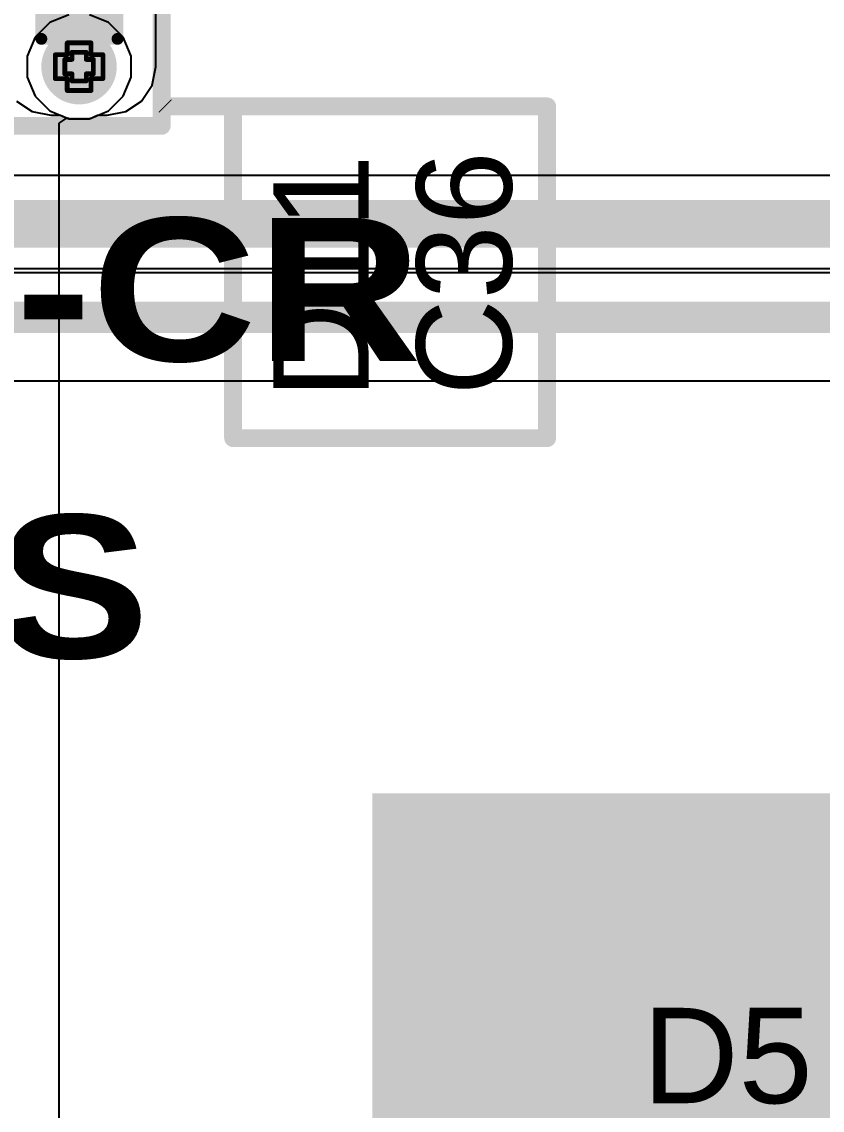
# Model space of a CAD drawing. Header units: inches. Extents: x -3 to 5259, y -3 to 5282.
# Drawn here: x 7.02 to 15.55, y 9.32 to 20.92 of the extents above; entities that cross this region are included whole.
import ezdxf

# ---------------------------------------------------------------- set-up
doc = ezdxf.new("R2010")
doc.units = ezdxf.units.IN
for name, color, linetype in [('Bottom Layer', 5, 'Continuous'), ('Bottom Solder', 6, 'Continuous'), ('Drill Drawing', 1, 'Continuous'), ('Layer 1', 16, 'Continuous'), ('Layer 2', 76, 'Continuous'), ('Top Layer', 1, 'Continuous'), ('Top Overlay', 2, 'Continuous'), ('Top Paste', 8, 'Continuous'), ('Top Solder', 216, 'Continuous'), ('Via Holes', 16, 'Continuous')]:
    doc.layers.add(name, color=color, linetype=linetype)
doc.styles.add('Arial', font='', dxfattribs={"height": 0.2})
doc.styles.add('Arial Black_Bold', font='', dxfattribs={"height": 0.2})
doc.styles.get('Arial').set_extended_font_data('Arial')
doc.styles.get('Arial Black_Bold').set_extended_font_data('Arial Black', bold=True)

# ---------------------------------------------------------------- blocks, each defined once
blk = doc.blocks.new('C___0402_247')
at = {"layer": 'Top Layer'}
for points in [[(-0.699, -0.318), (-0.699, 0.317), (-0.241, 0.317), (-0.241, -0.318)], [(0.241, -0.318), (0.241, 0.317), (0.699, 0.317), (0.699, -0.318)]]:
    blk.add_hatch(color=1, dxfattribs=at).paths.add_polyline_path(points)
at = {"layer": 'Top Paste'}
for points in [[(-0.699, -0.318), (-0.699, 0.317), (-0.241, 0.317), (-0.241, -0.318)], [(0.241, -0.318), (0.241, 0.317), (0.699, 0.317), (0.699, -0.318)]]:
    blk.add_hatch(color=8, dxfattribs=at).paths.add_polyline_path(points)
at = {"layer": 'Top Solder'}
for points in [[(-0.758, -0.377), (-0.758, 0.377), (-0.181, 0.377), (-0.181, -0.377)], [(0.181, -0.377), (0.181, 0.377), (0.758, 0.377), (0.758, -0.377)]]:
    blk.add_hatch(color=216, dxfattribs=at).paths.add_polyline_path(points)
at = {"layer": 'Top Overlay'}
for points in [[(-0.787, -0.406, 0.127, 0.127, 0), (-0.787, 0.406, 0.127, 0.127, 0)], [(-0.279, 0.406, 0.127, 0.127, 0), (-0.787, 0.406, 0.127, 0.127, 0)], [(0.787, 0.406, 0.127, 0.127, 0), (0.279, 0.406, 0.127, 0.127, 0)], [(0.787, -0.406, 0.127, 0.127, 0), (0.787, 0.406, 0.127, 0.127, 0)], [(-0.279, -0.406, 0.127, 0.127, 0), (-0.787, -0.406, 0.127, 0.127, 0)], [(0.787, -0.406, 0.127, 0.127, 0), (0.279, -0.406, 0.127, 0.127, 0)]]:
    blk.add_lwpolyline(points, format="xyseb", dxfattribs=at)
for points in [[(-0.819, 0.406, 0.0635, 0.0635, 1), (-0.756, 0.406, 0.0635, 0.0635, 1)], [(-0.819, 0.406, 0.0635, 0.0635, 1), (-0.756, 0.406, 0.0635, 0.0635, 1)], [(-0.311, 0.406, 0.0635, 0.0635, 1), (-0.248, 0.406, 0.0635, 0.0635, 1)], [(0.248, 0.406, 0.0635, 0.0635, 1), (0.311, 0.406, 0.0635, 0.0635, 1)], [(0.756, 0.406, 0.0635, 0.0635, 1), (0.819, 0.406, 0.0635, 0.0635, 1)], [(0.756, 0.406, 0.0635, 0.0635, 1), (0.819, 0.406, 0.0635, 0.0635, 1)], [(-0.819, -0.406, 0.0635, 0.0635, 1), (-0.756, -0.406, 0.0635, 0.0635, 1)], [(-0.819, -0.406, 0.0635, 0.0635, 1), (-0.756, -0.406, 0.0635, 0.0635, 1)], [(-0.311, -0.406, 0.0635, 0.0635, 1), (-0.248, -0.406, 0.0635, 0.0635, 1)], [(0.248, -0.406, 0.0635, 0.0635, 1), (0.311, -0.406, 0.0635, 0.0635, 1)], [(0.756, -0.406, 0.0635, 0.0635, 1), (0.819, -0.406, 0.0635, 0.0635, 1)], [(0.756, -0.406, 0.0635, 0.0635, 1), (0.819, -0.406, 0.0635, 0.0635, 1)]]:
    blk.add_lwpolyline(points, format="xyseb", close=True, dxfattribs=at)

msp = doc.modelspace()

# ---------------------------------------------------------------- hatches: boundary and pattern name
at = {"layer": 'Bottom Layer'}
h = msp.add_hatch(color=5, dxfattribs=at)
edge = h.paths.add_edge_path()
edge.add_arc((7.629, 20.442), 0.3, 0, 360)
at = {"layer": 'Bottom Solder'}
h = msp.add_hatch(color=6, dxfattribs=at)
edge = h.paths.add_edge_path()
edge.add_arc((7.629, 20.442), 0.402, 0, 360)
at = {"layer": 'Layer 1'}
h = msp.add_hatch(color=16, dxfattribs=at)
edge = h.paths.add_edge_path()
edge.add_arc((7.629, 20.442), 0.3, 0, 360)
at = {"layer": 'Layer 2'}
h = msp.add_hatch(color=76, dxfattribs=at)
edge = h.paths.add_edge_path()
edge.add_arc((7.629, 20.442), 0.3, 0, 360)
at = {"layer": 'Top Layer'}
for points in [[(7.93, 21.057), (7.328, 21.057), (7.328, 20.442), (7.93, 20.442)], [(10.753, 7.318), (16.668, 7.318), (16.668, 12.7), (10.753, 12.7)]]:
    msp.add_hatch(color=1, dxfattribs=at).paths.add_polyline_path(points)
h = msp.add_hatch(color=1, dxfattribs=at)
edge = h.paths.add_edge_path()
edge.add_arc((7.629, 20.442), 0.3, 0, 360)
at = {"layer": 'Top Solder'}
h = msp.add_hatch(color=216, dxfattribs=at)
edge = h.paths.add_edge_path()
edge.add_arc((7.629, 20.442), 0.402, 0, 360)
at = {"layer": 'Via Holes'}
h = msp.add_hatch(color=7, dxfattribs=at)
edge = h.paths.add_edge_path()
edge.add_arc((7.629, 20.442), 0.15, 0, 360)

# ---------------------------------------------------------------- linework, layer by layer
at = {"layer": 'Bottom Layer'}
for p, q in [((7.519, 20.996), (7.316, 20.912)), ((7.943, 20.912), (7.74, 20.996)), ((7.316, 20.912), (7.16, 20.756)), ((8.099, 20.756), (7.943, 20.912)), ((7.16, 20.756), (7.075, 20.553)), ((8.183, 20.553), (8.099, 20.756)), ((7.075, 20.553), (7.075, 20.332)), ((8.183, 20.332), (8.183, 20.553)), ((7.075, 20.332), (7.16, 20.129)), ((8.099, 20.129), (8.183, 20.332)), ((7.16, 20.129), (7.316, 19.973)), ((7.943, 19.973), (8.099, 20.129)), ((7.316, 19.973), (7.519, 19.888)), ((7.74, 19.888), (7.943, 19.973)), ((7.519, 19.888), (7.74, 19.888)), ((20.031, 19.284), (2.032, 19.284)), ((2.032, 18.248), (20.031, 18.248))]:
    msp.add_line(p, q, dxfattribs=at)
msp.add_lwpolyline([(1.748, 18.766, 0.508, 0.508, 0), (20.228, 18.766, 0.508, 0.508, 0)], format="xyseb", dxfattribs=at)
at = {"layer": 'Drill Drawing'}
for points in [[(7.502, 20.569, 0.0508, 0.0508, 0), (7.502, 20.696, 0.0508, 0.0508, 0)], [(7.502, 20.696, 0.0508, 0.0508, 0), (7.756, 20.696, 0.0508, 0.0508, 0)], [(7.756, 20.569, 0.0508, 0.0508, 0), (7.756, 20.696, 0.0508, 0.0508, 0)], [(7.375, 20.315, 0.0508, 0.0508, 0), (7.375, 20.569, 0.0508, 0.0508, 0)], [(7.375, 20.569, 0.0508, 0.0508, 0), (7.502, 20.569, 0.0508, 0.0508, 0)], [(7.477, 20.366, 0.0508, 0.0508, 0), (7.477, 20.519, 0.0508, 0.0508, 0)], [(7.477, 20.519, 0.0508, 0.0508, 0), (7.553, 20.519, 0.0508, 0.0508, 0)], [(7.553, 20.519, 0.0508, 0.0508, 0), (7.553, 20.595, 0.0508, 0.0508, 0)], [(7.553, 20.595, 0.0508, 0.0508, 0), (7.706, 20.595, 0.0508, 0.0508, 0)], [(7.706, 20.519, 0.0508, 0.0508, 0), (7.706, 20.595, 0.0508, 0.0508, 0)], [(7.706, 20.519, 0.0508, 0.0508, 0), (7.782, 20.519, 0.0508, 0.0508, 0)], [(7.756, 20.569, 0.0508, 0.0508, 0), (7.883, 20.569, 0.0508, 0.0508, 0)], [(7.782, 20.366, 0.0508, 0.0508, 0), (7.782, 20.519, 0.0508, 0.0508, 0)], [(7.883, 20.315, 0.0508, 0.0508, 0), (7.883, 20.569, 0.0508, 0.0508, 0)], [(7.375, 20.315, 0.0508, 0.0508, 0), (7.502, 20.315, 0.0508, 0.0508, 0)], [(7.477, 20.366, 0.0508, 0.0508, 0), (7.553, 20.366, 0.0508, 0.0508, 0)], [(7.502, 20.188, 0.0508, 0.0508, 0), (7.502, 20.315, 0.0508, 0.0508, 0)], [(7.553, 20.29, 0.0508, 0.0508, 0), (7.553, 20.366, 0.0508, 0.0508, 0)], [(7.553, 20.29, 0.0508, 0.0508, 0), (7.706, 20.29, 0.0508, 0.0508, 0)], [(7.706, 20.366, 0.0508, 0.0508, 0), (7.782, 20.366, 0.0508, 0.0508, 0)], [(7.706, 20.29, 0.0508, 0.0508, 0), (7.706, 20.366, 0.0508, 0.0508, 0)], [(7.756, 20.315, 0.0508, 0.0508, 0), (7.883, 20.315, 0.0508, 0.0508, 0)], [(7.756, 20.188, 0.0508, 0.0508, 0), (7.756, 20.315, 0.0508, 0.0508, 0)], [(7.502, 20.188, 0.0508, 0.0508, 0), (7.756, 20.188, 0.0508, 0.0508, 0)]]:
    msp.add_lwpolyline(points, format="xyseb", dxfattribs=at)
for points in [[(7.49, 20.696, 0.0254, 0.0254, 1), (7.515, 20.696, 0.0254, 0.0254, 1)], [(7.49, 20.696, 0.0254, 0.0254, 1), (7.515, 20.696, 0.0254, 0.0254, 1)], [(7.744, 20.696, 0.0254, 0.0254, 1), (7.769, 20.696, 0.0254, 0.0254, 1)], [(7.744, 20.696, 0.0254, 0.0254, 1), (7.769, 20.696, 0.0254, 0.0254, 1)], [(7.363, 20.569, 0.0254, 0.0254, 1), (7.388, 20.569, 0.0254, 0.0254, 1)], [(7.363, 20.569, 0.0254, 0.0254, 1), (7.388, 20.569, 0.0254, 0.0254, 1)], [(7.464, 20.519, 0.0254, 0.0254, 1), (7.49, 20.519, 0.0254, 0.0254, 1)], [(7.464, 20.519, 0.0254, 0.0254, 1), (7.49, 20.519, 0.0254, 0.0254, 1)], [(7.49, 20.569, 0.0254, 0.0254, 1), (7.515, 20.569, 0.0254, 0.0254, 1)], [(7.49, 20.569, 0.0254, 0.0254, 1), (7.515, 20.569, 0.0254, 0.0254, 1)], [(7.541, 20.595, 0.0254, 0.0254, 1), (7.566, 20.595, 0.0254, 0.0254, 1)], [(7.541, 20.595, 0.0254, 0.0254, 1), (7.566, 20.595, 0.0254, 0.0254, 1)], [(7.541, 20.519, 0.0254, 0.0254, 1), (7.566, 20.519, 0.0254, 0.0254, 1)], [(7.541, 20.519, 0.0254, 0.0254, 1), (7.566, 20.519, 0.0254, 0.0254, 1)], [(7.693, 20.595, 0.0254, 0.0254, 1), (7.718, 20.595, 0.0254, 0.0254, 1)], [(7.693, 20.595, 0.0254, 0.0254, 1), (7.718, 20.595, 0.0254, 0.0254, 1)], [(7.693, 20.519, 0.0254, 0.0254, 1), (7.718, 20.519, 0.0254, 0.0254, 1)], [(7.693, 20.519, 0.0254, 0.0254, 1), (7.718, 20.519, 0.0254, 0.0254, 1)], [(7.744, 20.569, 0.0254, 0.0254, 1), (7.769, 20.569, 0.0254, 0.0254, 1)], [(7.744, 20.569, 0.0254, 0.0254, 1), (7.769, 20.569, 0.0254, 0.0254, 1)], [(7.769, 20.519, 0.0254, 0.0254, 1), (7.795, 20.519, 0.0254, 0.0254, 1)], [(7.769, 20.519, 0.0254, 0.0254, 1), (7.795, 20.519, 0.0254, 0.0254, 1)], [(7.871, 20.569, 0.0254, 0.0254, 1), (7.896, 20.569, 0.0254, 0.0254, 1)], [(7.871, 20.569, 0.0254, 0.0254, 1), (7.896, 20.569, 0.0254, 0.0254, 1)], [(7.363, 20.315, 0.0254, 0.0254, 1), (7.388, 20.315, 0.0254, 0.0254, 1)], [(7.363, 20.315, 0.0254, 0.0254, 1), (7.388, 20.315, 0.0254, 0.0254, 1)], [(7.464, 20.366, 0.0254, 0.0254, 1), (7.49, 20.366, 0.0254, 0.0254, 1)], [(7.464, 20.366, 0.0254, 0.0254, 1), (7.49, 20.366, 0.0254, 0.0254, 1)], [(7.49, 20.315, 0.0254, 0.0254, 1), (7.515, 20.315, 0.0254, 0.0254, 1)], [(7.49, 20.315, 0.0254, 0.0254, 1), (7.515, 20.315, 0.0254, 0.0254, 1)], [(7.541, 20.366, 0.0254, 0.0254, 1), (7.566, 20.366, 0.0254, 0.0254, 1)], [(7.541, 20.366, 0.0254, 0.0254, 1), (7.566, 20.366, 0.0254, 0.0254, 1)], [(7.541, 20.29, 0.0254, 0.0254, 1), (7.566, 20.29, 0.0254, 0.0254, 1)], [(7.541, 20.29, 0.0254, 0.0254, 1), (7.566, 20.29, 0.0254, 0.0254, 1)], [(7.693, 20.366, 0.0254, 0.0254, 1), (7.718, 20.366, 0.0254, 0.0254, 1)], [(7.693, 20.366, 0.0254, 0.0254, 1), (7.718, 20.366, 0.0254, 0.0254, 1)], [(7.693, 20.29, 0.0254, 0.0254, 1), (7.718, 20.29, 0.0254, 0.0254, 1)], [(7.693, 20.29, 0.0254, 0.0254, 1), (7.718, 20.29, 0.0254, 0.0254, 1)], [(7.744, 20.315, 0.0254, 0.0254, 1), (7.769, 20.315, 0.0254, 0.0254, 1)], [(7.744, 20.315, 0.0254, 0.0254, 1), (7.769, 20.315, 0.0254, 0.0254, 1)], [(7.769, 20.366, 0.0254, 0.0254, 1), (7.795, 20.366, 0.0254, 0.0254, 1)], [(7.769, 20.366, 0.0254, 0.0254, 1), (7.795, 20.366, 0.0254, 0.0254, 1)], [(7.871, 20.315, 0.0254, 0.0254, 1), (7.896, 20.315, 0.0254, 0.0254, 1)], [(7.871, 20.315, 0.0254, 0.0254, 1), (7.896, 20.315, 0.0254, 0.0254, 1)], [(7.49, 20.188, 0.0254, 0.0254, 1), (7.515, 20.188, 0.0254, 0.0254, 1)], [(7.49, 20.188, 0.0254, 0.0254, 1), (7.515, 20.188, 0.0254, 0.0254, 1)], [(7.744, 20.188, 0.0254, 0.0254, 1), (7.769, 20.188, 0.0254, 0.0254, 1)], [(7.744, 20.188, 0.0254, 0.0254, 1), (7.769, 20.188, 0.0254, 0.0254, 1)]]:
    msp.add_lwpolyline(points, format="xyseb", close=True, dxfattribs=at)
at = {"layer": 'Layer 2'}
for p, q in [((7.943, 20.912), (7.74, 20.996)), ((8.099, 20.756), (7.943, 20.912)), ((8.183, 20.553), (8.099, 20.756)), ((8.183, 20.332), (8.183, 20.553)), ((8.099, 20.129), (8.183, 20.332)), ((7.943, 19.973), (8.099, 20.129)), ((7.74, 19.888), (7.943, 19.973)), ((7.417, 19.839), (7.501, 19.896)), ((7.417, 6.375), (7.417, 19.839)), ((7.501, 19.896), (7.519, 19.888)), ((7.519, 19.888), (7.74, 19.888))]:
    msp.add_line(p, q, dxfattribs=at)
at = {"layer": 'Top Layer'}
for p, q in [((8.448, 20.442), (8.448, 21.057)), ((8.409, 20.244), (8.448, 20.442)), ((8.296, 20.076), (8.409, 20.244)), ((6.962, 20.076), (7.13, 19.964)), ((8.128, 19.964), (8.296, 20.076)), ((7.13, 19.964), (7.328, 19.924)), ((7.93, 19.924), (8.128, 19.964)), ((7.328, 19.924), (7.432, 19.924)), ((7.432, 19.924), (7.519, 19.888)), ((7.519, 19.888), (7.74, 19.888)), ((7.74, 19.888), (7.827, 19.924)), ((7.827, 19.924), (7.93, 19.924)), ((18.161, 18.288), (0.88, 18.288)), ((0.076, 17.094), (22.449, 17.094))]:
    msp.add_line(p, q, dxfattribs=at)
msp.add_lwpolyline([(0.458, 17.772, 0.336, 0.336, 0), (18.756, 17.772, 0.336, 0.336, 0)], format="xyseb", dxfattribs=at)
at = {"layer": 'Top Overlay'}
for points in [[(8.509, 19.812, 0.191, 0.191, 0), (8.509, 23.028, 0.191, 0.191, 0)], [(8.542, 20.026, 0.191, 0.191, 0), (8.549, 20.019, 0.191, 0.191, 0)], [(8.549, 20.019, 0.191, 0.191, 0), (9.27, 20.019, 0.191, 0.191, 0)], [(9.27, 20.019, 0.191, 0.191, 0), (12.616, 20.019, 0.191, 0.191, 0)], [(9.27, 16.484, 0.191, 0.191, 0), (9.27, 20.019, 0.191, 0.191, 0)], [(12.616, 16.484, 0.191, 0.191, 0), (12.616, 20.019, 0.191, 0.191, 0)], [(5.207, 19.812, 0.191, 0.191, 0), (8.509, 19.812, 0.191, 0.191, 0)], [(9.27, 16.484, 0.191, 0.191, 0), (12.616, 16.484, 0.191, 0.191, 0)]]:
    msp.add_lwpolyline(points, format="xyseb", dxfattribs=at)
for points in [[(8.494, 20.026, 0.0952, 0.0952, 1), (8.59, 20.026, 0.0952, 0.0952, 1)], [(8.501, 20.019, 0.0952, 0.0952, 1), (8.596, 20.019, 0.0952, 0.0952, 1)], [(8.501, 20.019, 0.0952, 0.0952, 1), (8.596, 20.019, 0.0952, 0.0952, 1)], [(9.223, 20.019, 0.0952, 0.0952, 1), (9.318, 20.019, 0.0952, 0.0952, 1)], [(9.223, 20.019, 0.0952, 0.0952, 1), (9.318, 20.019, 0.0952, 0.0952, 1)], [(9.223, 20.019, 0.0952, 0.0952, 1), (9.318, 20.019, 0.0952, 0.0952, 1)], [(12.569, 20.019, 0.0952, 0.0952, 1), (12.664, 20.019, 0.0952, 0.0952, 1)], [(12.569, 20.019, 0.0952, 0.0952, 1), (12.664, 20.019, 0.0952, 0.0952, 1)], [(8.461, 19.812, 0.0952, 0.0952, 1), (8.557, 19.812, 0.0952, 0.0952, 1)], [(8.461, 19.812, 0.0952, 0.0952, 1), (8.557, 19.812, 0.0952, 0.0952, 1)], [(9.223, 16.484, 0.0952, 0.0952, 1), (9.318, 16.484, 0.0952, 0.0952, 1)], [(9.223, 16.484, 0.0952, 0.0952, 1), (9.318, 16.484, 0.0952, 0.0952, 1)], [(12.569, 16.484, 0.0952, 0.0952, 1), (12.664, 16.484, 0.0952, 0.0952, 1)], [(12.569, 16.484, 0.0952, 0.0952, 1), (12.664, 16.484, 0.0952, 0.0952, 1)]]:
    msp.add_lwpolyline(points, format="xyseb", close=True, dxfattribs=at)

# ---------------------------------------------------------------- block references
at = {"rotation": 270}
msp.add_blockref('C___0402_247', (7.633, 21.526), dxfattribs=at)

# ---------------------------------------------------------------- texts
at = {"layer": 'Top Overlay'}
for s, height, rotation, style, p in [('D11', 1.016, 90, 'Arial', (10.714, 16.903)), ('C36', 1.016, 90, 'Arial', (12.239, 16.938)), ('OVR-CR', 1.524, 360, 'Arial Black_Bold', (1.669, 17.306)), ('VBUS', 1.524, 360, 'Arial Black_Bold', (1.61, 14.141))]:
    msp.add_text(s, height=height, rotation=rotation, dxfattribs=dict(at, style=style)).set_placement(p)
at = {"layer": 'Top Overlay', "style": 'Arial'}
msp.add_text('D5', height=1.016, dxfattribs=at).set_placement((13.632, 9.398))

doc.saveas('drawing.dxf')
